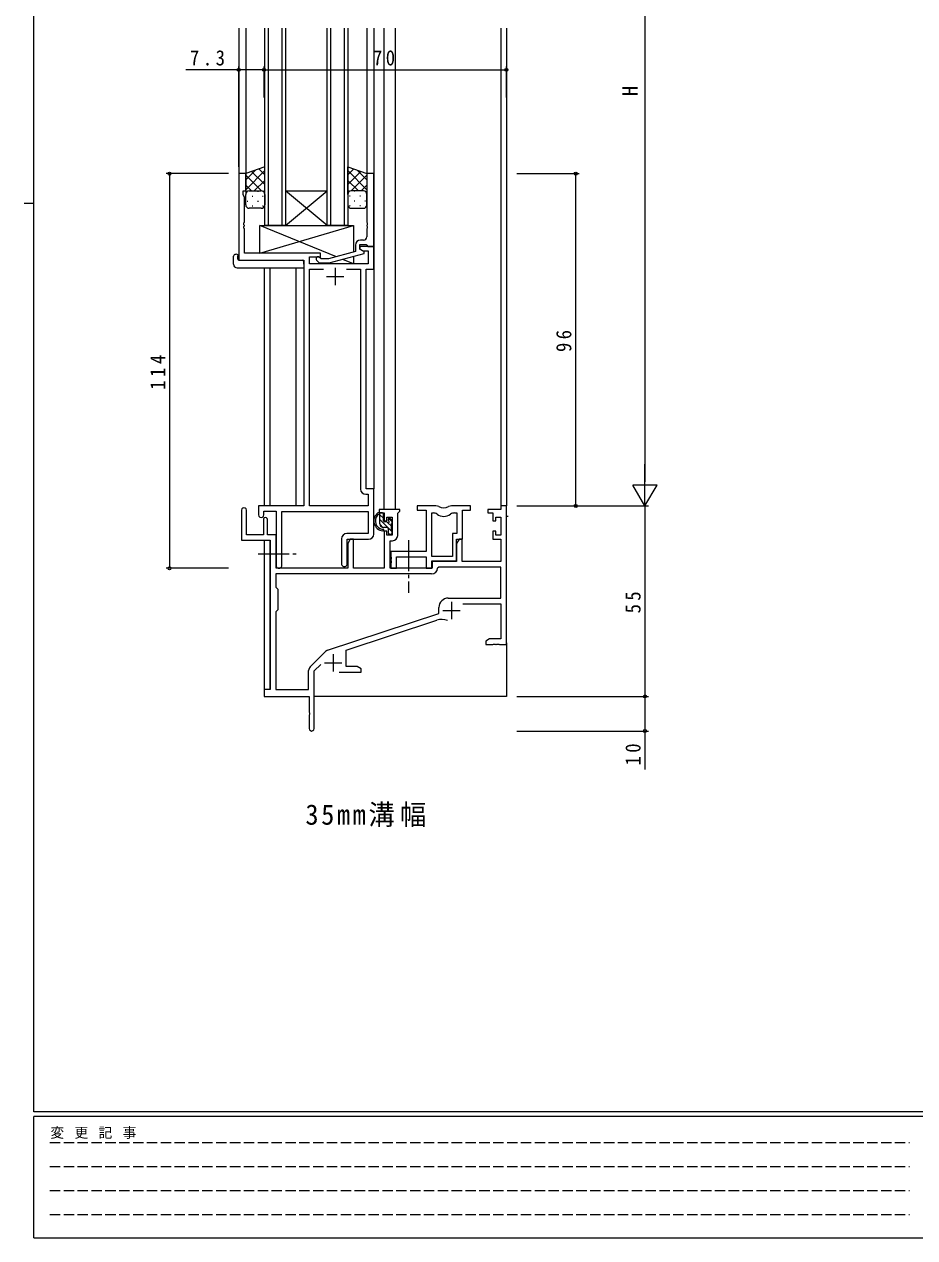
# Model space of a CAD drawing. Units: millimetres on the paper. Extents: x -420 to 373, y -297 to 267.
# Drawn here: x -420.5 to -163.4, y -297 to 53.5 of the extents above; entities that cross this region are included whole.
import ezdxf
from ezdxf.enums import TextEntityAlignment as Align

# ---------------------------------------------------------------- set-up
doc = ezdxf.new("R2010")
doc.units = ezdxf.units.MM
for name, pattern in [('CHAIN2', [12, 9, -1, 1, -1]), ('DASHED3', [4, 3, -1]), ('DOUBLE_CHAIN2', [12.8, 9, -1, 0.6, -0.6, 0.6, -1])]:
    doc.linetypes.add(name, pattern=pattern)
for name, color, linetype, lineweight in [('0-1_YKK_ZWAK', 7, 'Continuous', 9), ('0-3_YKK_11', 7, 'Continuous', 9), ('0-4_YKK_12', 2, 'Continuous', 9), ('0-5_YKK_13', 4, 'Continuous', 9), ('0-7_YKK_D', 6, 'Continuous', 9)]:
    doc.layers.add(name, color=color, linetype=linetype, lineweight=lineweight)
doc.layers.add('0-2_USER1', color=2, linetype='Continuous')
doc.styles.add('ＭＳ ゴシック', font='')
doc.styles.get('ＭＳ ゴシック').set_extended_font_data('MS Gothic')

msp = doc.modelspace()

# ---------------------------------------------------------------- linework, layer by layer
at = {"layer": '0-1_YKK_ZWAK'}
for p, q in [((-417.7, -260.6), (-417.7, 264.4)), ((-420.5, 1.9), (-417.7, 1.9)), ((352.3, -260.6), (-417.7, -260.6)), ((-417.7, -297), (-417.7, -262)), ((314.5, -262), (-417.7, -262)), ((-417.7, -297), (314.5, -297))]:
    msp.add_line(p, q, dxfattribs=at)
at = {"layer": '0-1_YKK_ZWAK', "linetype": 'DASHED3'}
for p, q in [((-413.101, -269.512), (-164.909, -269.512)), ((-413.101, -276.441), (-164.909, -276.441)), ((-413.101, -283.37), (-164.909, -283.37)), ((-413.101, -290.298), (-164.909, -290.298))]:
    msp.add_line(p, q, dxfattribs=at)
at = {"layer": '0-3_YKK_11'}
for p, q in [((-358.563, 10.377), (-358.563, -14.623)), ((-356.563, 10.377), (-358.563, 10.377)), ((-356.563, 5.377), (-356.563, 10.377)), ((-321.563, 10.377), (-321.563, -3.665)), ((-319.563, 10.377), (-321.563, 10.377)), ((-319.563, -10.623), (-319.563, 10.377)), ((-357.263, 5.377), (-356.563, 5.377)), ((-357.263, 4.377), (-357.263, 5.377)), ((-356.933, 3.471), (-357.263, 4.377)), ((-356.933, -3.665), (-356.933, 3.471)), ((-357.053, -3.848), (-356.933, -3.665)), ((-357.053, -4.398), (-357.053, -3.848)), ((-356.933, -4.581), (-357.053, -4.398)), ((-357.053, -4.848), (-356.933, -4.665)), ((-357.053, -5.398), (-357.053, -4.848)), ((-356.933, -5.581), (-357.053, -5.398)), ((-356.933, -4.665), (-356.933, -4.581)), ((-356.933, -12.623), (-356.933, -5.581)), ((-321.563, -3.665), (-321.443, -3.848)), ((-321.443, -4.398), (-321.563, -4.581)), ((-321.563, -4.581), (-321.563, -4.665)), ((-321.563, -4.665), (-321.443, -4.848)), ((-321.443, -5.398), (-321.563, -5.581)), ((-321.563, -5.581), (-321.563, -7.823)), ((-321.443, -3.848), (-321.443, -4.398)), ((-321.443, -4.848), (-321.443, -5.398)), ((-324.863, -10.323), (-324.863, -12.143)), ((-323.563, -10.123), (-321.763, -10.123)), ((-323.563, -11.423), (-323.563, -10.123)), ((-322.563, -8.823), (-323.363, -8.823)), ((-321.763, -10.123), (-321.563, -10.323)), ((-321.563, -10.323), (-321.263, -10.623)), ((-334.963, -12.623), (-356.933, -12.623)), ((-338.133, -13.623), (-334.963, -13.623)), ((-338.133, -15.623), (-338.133, -13.623)), ((-334.815, -14.223), (-335.239, -13.799)), ((-334.963, -13.623), (-334.963, -12.623)), ((-324.863, -12.143), (-332.624, -14.223)), ((-332.466, -15.423), (-322.363, -12.716)), ((-323.563, -10.623), (-323.563, -11.423)), ((-319.563, -10.623), (-323.563, -10.623)), ((-323.563, -11.423), (-322.697, -11.923)), ((-322.363, -12.116), (-323.563, -11.423)), ((-322.697, -11.923), (-321.193, -11.923)), ((-322.363, -12.716), (-322.363, -12.116)), ((-321.263, -10.623), (-319.563, -10.623)), ((-321.193, -11.923), (-321.193, -15.623)), ((-319.563, -17.253), (-319.563, -10.623)), ((-358.563, -14.623), (-339.763, -14.623)), ((-339.763, -14.623), (-339.763, -85.623)), ((-321.193, -15.623), (-338.133, -15.623)), ((-338.133, -17.253), (-334.113, -17.253)), ((-338.133, -85.623), (-338.133, -17.253)), ((-336.087, -14.647), (-335.312, -15.423)), ((-335.312, -15.423), (-332.466, -15.423)), ((-332.624, -14.223), (-334.815, -14.223)), ((-330.763, -16.823), (-330.763, -21.823)), ((-327.413, -17.253), (-323.393, -17.253)), ((-327.413, -17.253), (-323.393, -17.253)), ((-323.393, -17.253), (-323.393, -80.753)), ((-321.763, -17.253), (-319.563, -17.253)), ((-321.763, -80.623), (-321.763, -17.253)), ((-333.263, -19.323), (-328.263, -19.323)), ((-321.893, -82.253), (-321.193, -82.253)), ((-319.563, -80.623), (-321.763, -80.623)), ((-321.193, -82.253), (-321.193, -85.623)), ((-319.563, -93.723), (-319.563, -80.623)), ((-357.763, -86.823), (-357.763, -95.523)), ((-356.363, -93.923), (-356.363, -86.823)), ((-352.863, -85.623), (-352.863, -88.173)), ((-339.763, -85.623), (-352.863, -85.623)), ((-351.363, -87.123), (-347.763, -87.123)), ((-351.363, -88.173), (-351.363, -87.123)), ((-347.763, -87.123), (-347.763, -102.808)), ((-346.133, -87.253), (-321.193, -87.253)), ((-346.133, -102.808), (-346.133, -87.253)), ((-321.193, -85.623), (-338.133, -85.623)), ((-321.193, -87.253), (-321.193, -93.593)), ((-318.063, -86.623), (-318.063, -87.623)), ((-312.063, -86.623), (-318.063, -86.623)), ((-318.063, -87.623), (-316.563, -87.623)), ((-316.563, -87.623), (-316.563, -89.923)), ((-312.663, -87.723), (-312.363, -87.423)), ((-312.363, -87.423), (-312.063, -87.123)), ((-312.063, -87.123), (-312.063, -86.623)), ((-307.063, -85.623), (-307.063, -86.823)), ((-301.61, -85.623), (-307.063, -85.623)), ((-307.063, -86.823), (-304.463, -86.823)), ((-304.463, -86.823), (-304.463, -98.723)), ((-302.833, -87.623), (-302.461, -87.623)), ((-302.833, -100.223), (-302.833, -87.623)), ((-302.833, -100.223), (-302.833, -87.623)), ((-291.663, -85.623), (-297.116, -85.623)), ((-296.265, -87.623), (-295.593, -87.623)), ((-295.593, -87.623), (-295.593, -93.593)), ((-293.963, -86.823), (-291.663, -86.823)), ((-293.963, -95.223), (-293.963, -86.823)), ((-291.663, -86.823), (-291.663, -85.623)), ((-286.663, -86.623), (-286.663, -87.623)), ((-282.893, -86.623), (-286.663, -86.623)), ((-286.663, -87.623), (-285.163, -87.623)), ((-285.163, -87.623), (-285.163, -89.923)), ((-282.893, -85.623), (-282.893, -86.623)), ((-281.263, -85.623), (-282.893, -85.623)), ((-281.263, -125.623), (-281.263, -85.623)), ((-351.463, -89.523), (-351.463, -93.923)), ((-350.263, -93.923), (-350.263, -89.523)), ((-316.563, -89.923), (-315.763, -89.923)), ((-315.763, -88.823), (-314.293, -88.823)), ((-315.763, -89.923), (-315.763, -88.823)), ((-314.293, -88.823), (-314.293, -94.023)), ((-312.663, -94.153), (-312.663, -87.723)), ((-285.163, -89.923), (-284.363, -89.923)), ((-284.363, -88.823), (-282.893, -88.823)), ((-284.363, -89.923), (-284.363, -88.823)), ((-282.893, -88.823), (-282.893, -94.023)), ((-351.463, -93.923), (-356.363, -93.923)), ((-347.763, -93.923), (-350.263, -93.923)), ((-347.763, -103.623), (-347.763, -93.923)), ((-321.193, -93.593), (-327.393, -93.593)), ((-316.563, -92.923), (-316.563, -103.623)), ((-315.763, -92.923), (-316.563, -92.923)), ((-315.763, -94.023), (-315.763, -92.923)), ((-314.293, -94.023), (-315.763, -94.023)), ((-296.863, -93.593), (-296.863, -100.223)), ((-295.593, -93.593), (-296.863, -93.593)), ((-285.163, -92.923), (-285.163, -95.223)), ((-284.363, -92.923), (-285.163, -92.923)), ((-284.363, -94.023), (-284.363, -92.923)), ((-282.893, -94.023), (-284.363, -94.023)), ((-357.763, -95.523), (-349.463, -95.523)), ((-349.463, -95.523), (-349.463, -138.623)), ((-328.893, -95.093), (-328.893, -102.308)), ((-327.263, -95.223), (-321.063, -95.223)), ((-327.263, -102.308), (-327.263, -95.223)), ((-326.363, -95.223), (-327.063, -96.435)), ((-327.063, -96.435), (-327.063, -103.623)), ((-325.433, -95.223), (-326.363, -95.223)), ((-325.433, -103.623), (-325.433, -95.223)), ((-314.863, -95.653), (-314.163, -95.653)), ((-314.863, -103.623), (-314.863, -95.653)), ((-294.963, -95.223), (-295.663, -96.435)), ((-295.663, -95.223), (-293.963, -95.223)), ((-295.663, -101.423), (-295.663, -95.223)), ((-295.663, -96.435), (-295.663, -101.623)), ((-294.033, -95.223), (-294.963, -95.223)), ((-294.033, -101.623), (-294.033, -95.223)), ((-285.163, -95.223), (-282.893, -95.223)), ((-282.893, -95.223), (-282.893, -101.623)), ((-314.663, -98.723), (-314.663, -100.265)), ((-304.463, -98.723), (-314.663, -98.723)), ((-314.663, -100.265), (-314.543, -100.448)), ((-314.543, -100.998), (-314.663, -101.181)), ((-314.663, -101.181), (-314.663, -101.265)), ((-314.663, -101.265), (-314.543, -101.448)), ((-314.543, -100.448), (-314.543, -100.998)), ((-314.543, -101.448), (-314.543, -101.998)), ((-313.033, -100.353), (-304.463, -100.353)), ((-313.033, -103.623), (-313.033, -100.353)), ((-304.463, -100.353), (-304.463, -103.623)), ((-296.863, -100.223), (-302.833, -100.223)), ((-302.833, -101.423), (-295.663, -101.423)), ((-302.833, -103.623), (-302.833, -101.423)), ((-302.763, -101.623), (-302.763, -103.623)), ((-295.663, -101.623), (-302.763, -101.623)), ((-282.893, -101.623), (-294.033, -101.623)), ((-327.063, -103.623), (-347.763, -103.623)), ((-316.563, -103.623), (-325.433, -103.623)), ((-302.763, -103.623), (-314.863, -103.623)), ((-314.543, -101.998), (-314.663, -102.181)), ((-314.663, -102.181), (-314.663, -103.623)), ((-314.663, -103.623), (-313.033, -103.623)), ((-304.463, -103.623), (-302.833, -103.623)), ((-300.835, -103.253), (-301.135, -103.539)), ((-282.893, -103.253), (-300.835, -103.253)), ((-282.893, -112.223), (-282.893, -103.253)), ((-347.833, -105.253), (-347.833, -109.053)), ((-302.933, -105.253), (-347.833, -105.253)), ((-302.933, -105.253), (-347.833, -105.253)), ((-347.833, -109.053), (-347.263, -109.623)), ((-347.263, -109.623), (-347.263, -115.623)), ((-347.263, -115.623), (-347.833, -116.193)), ((-300.763, -116.723), (-300.763, -114.923)), ((-298.063, -112.223), (-282.893, -112.223)), ((-297.163, -113.323), (-297.163, -118.323)), ((-293.877, -113.853), (-282.893, -113.853)), ((-282.893, -113.853), (-282.893, -123.993)), ((-347.833, -116.193), (-347.833, -138.623)), ((-332.924, -127.311), (-300.763, -116.723)), ((-327.563, -127.262), (-301.336, -118.627)), ((-299.663, -115.823), (-294.663, -115.823)), ((-286.172, -123.993), (-287.263, -124.623)), ((-287.263, -124.623), (-287.263, -125.623)), ((-287.263, -125.623), (-285.221, -125.623)), ((-282.893, -123.993), (-286.172, -123.993)), ((-285.221, -125.623), (-285.038, -125.503)), ((-285.038, -125.503), (-284.488, -125.503)), ((-284.488, -125.503), (-284.305, -125.623)), ((-284.305, -125.623), (-284.221, -125.623)), ((-284.221, -125.623), (-284.038, -125.503)), ((-284.038, -125.503), (-283.488, -125.503)), ((-283.488, -125.503), (-283.305, -125.623)), ((-283.305, -125.623), (-281.263, -125.623)), ((-337.954, -132.113), (-333.515, -127.675)), ((-331.263, -128.423), (-331.263, -133.423)), ((-327.563, -131.993), (-327.563, -127.262)), ((-338.393, -138.623), (-338.393, -133.174)), ((-336.763, -133.228), (-334.911, -131.376)), ((-333.763, -130.923), (-328.763, -130.923)), ((-324.354, -131.993), (-327.563, -131.993)), ((-323.263, -132.623), (-324.354, -131.993)), ((-323.263, -133.623), (-323.263, -132.623)), ((-336.763, -149.873), (-336.763, -133.228)), ((-329.613, -133.623), (-323.263, -133.623)), ((-351.263, -138.623), (-351.263, -140.623)), ((-349.463, -138.623), (-351.263, -138.623)), ((-347.833, -138.623), (-338.393, -138.623)), ((-351.263, -140.623), (-338.263, -140.623)), ((-338.263, -140.623), (-338.263, -145.165)), ((-338.263, -145.165), (-338.143, -145.348)), ((-338.143, -145.898), (-338.263, -146.081)), ((-338.263, -146.081), (-338.263, -149.873)), ((-338.143, -145.348), (-338.143, -145.898))]:
    msp.add_line(p, q, dxfattribs=at)
for centre, radius, start, end in [((-323.363, -10.323), 1.5, 90, 179.99998), ((-322.563, -7.823), 1, 270, 359.99998), ((-335.663, -14.223), 0.6, 44.99998, 225), ((-321.893, -80.753), 1.5, 180, 269.99998), ((-357.063, -86.823), 0.7, 359.99998, 180), ((-302.461, -89.623), 2, 54.22517, 90.00003), ((-301.61, -87.623), 2, 64.91237, 90), ((-299.363, -82.823), 3.3, 244.91238, 295.0876), ((-297.116, -87.623), 2, 89.99997, 115.08762), ((-296.265, -89.623), 2, 89.99995, 125.77481), ((-352.113, -88.173), 0.75, 179.99998, 0), ((-350.863, -89.523), 0.6, 359.99998, 180), ((-299.363, -85.323), 3.3, 234.22517, 305.77481), ((-327.393, -95.093), 1.5, 90, 179.99998), ((-321.063, -93.723), 1.5, 270, 359.99998), ((-314.163, -94.153), 1.5, 270, 359.99998), ((-346.948, -102.808), 0.815, 179.99998, 0), ((-328.078, -102.308), 0.815, 179.99998, 0), ((-302.933, -103.453), 1.8, 270, 357.27058), ((-298.063, -114.923), 2.7, 90, 179.99998), ((-299.928, -122.902), 4.5, 68.66068, 108.22311), ((-332.455, -128.736), 1.5, 108.22314, 134.99998), ((-336.893, -133.174), 1.5, 134.99998, 179.99997), ((-337.513, -149.873), 0.75, 179.99998, 0)]:
    msp.add_arc(centre, radius, start, end, dxfattribs=at)
at = {"layer": '0-4_YKK_12'}
for p, q in [((-358.563, 52.375), (-358.563, 10.377)), ((-356.564, 52.375), (-356.564, 10.377)), ((-351.063, -4.623), (-351.063, 52.375)), ((-350.063, 52.375), (-350.063, -4.623)), ((-346.063, -4.623), (-346.063, 52.375)), ((-345.063, 52.375), (-345.063, -4.623)), ((-333.063, -4.623), (-333.063, 52.375)), ((-332.063, 52.375), (-332.063, -4.623)), ((-328.063, -4.623), (-328.063, 52.375)), ((-327.063, 52.375), (-327.063, -4.623)), ((-321.563, 52.375), (-321.563, 10.377)), ((-319.563, 52.375), (-319.563, -80.623)), ((-316.563, -86.623), (-316.563, 52.375)), ((-313.263, -86.623), (-313.263, 52.375)), ((-282.893, 52.375), (-282.893, -85.623)), ((-281.263, 52.375), (-281.263, -85.623)), ((-333.063, -4.623), (-345.063, 5.377)), ((-345.063, -4.623), (-333.063, 5.377)), ((-345.063, 5.377), (-333.063, 5.377)), ((-345.063, -4.623), (-351.063, -4.623)), ((-345.063, -4.623), (-333.063, -4.623)), ((-327.063, -4.623), (-333.063, -4.623)), ((-351.263, -16.81), (-351.263, -85.623)), ((-349.633, -16.81), (-349.633, -85.623)), ((-341.963, -85.623), (-341.963, -16.81)), ((-319.563, -80.623), (-319.863, -80.623)), ((-281.263, -85.623), (-282.893, -85.623)), ((-351.263, -95.523), (-351.263, -138.923)), ((-349.633, -95.552), (-349.633, -138.593)), ((-281.263, -125.123), (-281.263, -140.623)), ((-281.263, -140.623), (-336.763, -140.623))]:
    msp.add_line(p, q, dxfattribs=at)
at = {"layer": '0-4_YKK_12', "linetype": 'DOUBLE_CHAIN2'}
msp.add_line((-280.763, -88.623), (-281.263, -88.623), dxfattribs=at)
at = {"layer": '0-5_YKK_13'}
for p, q in [((-351.063, 12.377), (-356.563, 10.377)), ((-356.563, 8.574), (-353.729, 11.408)), ((-356.563, 5.746), (-351.063, 11.246)), ((-351.063, 7.226), (-354.841, 11.004)), ((-351.063, 10.054), (-352.766, 11.758)), ((-351.063, 4.377), (-351.063, 12.377)), ((-327.063, 12.377), (-321.563, 10.377)), ((-327.063, 4.377), (-327.063, 12.377)), ((-327.063, 10.054), (-325.359, 11.758)), ((-321.563, 5.746), (-327.063, 11.246)), ((-327.063, 7.226), (-323.285, 11.004)), ((-321.563, 8.574), (-324.397, 11.408)), ((-356.563, 10.377), (-356.563, 4.377)), ((-352.043, 5.377), (-356.563, 9.897)), ((-354.871, 5.377), (-356.563, 7.069)), ((-354.103, 5.377), (-351.063, 8.417)), ((-324.023, 5.377), (-327.063, 8.417)), ((-326.083, 5.377), (-321.563, 9.897)), ((-323.255, 5.377), (-321.563, 7.069)), ((-321.563, 10.377), (-321.563, 4.377)), ((-356.563, 1.377), (-356.563, 4.377)), ((-355.978, 5.287), (-355.943, 5.287)), ((-355.563, 5.377), (-352.063, 5.377)), ((-355.563, 5.377), (-352.063, 5.377)), ((-354.728, 3.872), (-354.528, 3.872)), ((-353.113, 5.287), (-352.913, 5.287)), ((-351.698, 3.872), (-351.498, 3.872)), ((-351.469, 5.182), (-351.063, 5.589)), ((-351.063, 4.397), (-351.063, 4.398)), ((-351.063, 4.377), (-351.063, 1.377)), ((-326.656, 5.182), (-327.063, 5.589)), ((-327.063, 4.397), (-327.063, 4.398)), ((-327.063, 4.377), (-327.063, 1.377)), ((-326.428, 3.872), (-326.628, 3.872)), ((-322.563, 5.377), (-326.063, 5.377)), ((-322.563, 5.377), (-326.063, 5.377)), ((-325.013, 5.287), (-325.213, 5.287)), ((-323.398, 3.872), (-323.598, 3.872)), ((-322.148, 5.287), (-322.183, 5.287)), ((-321.563, 1.377), (-321.563, 4.377)), ((-356.143, 2.457), (-355.943, 2.457)), ((-352.063, 0.377), (-355.563, 0.377)), ((-354.728, 1.042), (-354.528, 1.042)), ((-353.113, 2.457), (-352.913, 2.457)), ((-351.698, 1.042), (-351.498, 1.042)), ((-326.428, 1.042), (-326.628, 1.042)), ((-326.063, 0.377), (-322.563, 0.377)), ((-325.013, 2.457), (-325.213, 2.457)), ((-323.398, 1.042), (-323.598, 1.042)), ((-321.983, 2.457), (-322.183, 2.457)), ((-352.463, -4.623), (-325.463, -4.623)), ((-352.463, -12.623), (-352.463, -4.623)), ((-352.463, -12.623), (-325.463, -4.623)), ((-330.377, -13.621), (-352.463, -4.623)), ((-325.463, -4.623), (-325.463, -12.304)), ((-360.051, -15.81), (-360.051, -13.435)), ((-359.051, -12.931), (-358.863, -12.931)), ((-358.863, -12.931), (-358.863, -13.431)), ((-358.863, -14.323), (-358.863, -13.431)), ((-334.963, -12.623), (-352.463, -12.623)), ((-334.963, -14.074), (-334.963, -12.623)), ((-325.463, -13.546), (-325.463, -15.623)), ((-359.051, -16.81), (-339.763, -16.81)), ((-358.563, -14.623), (-340.263, -14.623)), ((-339.763, -15.81), (-339.763, -15.123)), ((-339.763, -15.81), (-339.763, -16.81)), ((-334.963, -15.623), (-334.963, -15.423)), ((-325.463, -15.623), (-334.963, -15.623)), ((-325.463, -15.623), (-328.538, -14.37)), ((-317.093, -87.623), (-318.393, -87.623)), ((-317.793, -90.823), (-317.793, -87.623)), ((-316.793, -89.148), (-317.793, -88.148)), ((-314.293, -93.062), (-317.793, -89.562)), ((-316.961, -91.809), (-317.779, -90.991)), ((-316.793, -89.923), (-316.793, -87.923)), ((-315.854, -90.223), (-316.493, -90.223)), ((-314.493, -91.448), (-315.486, -90.455)), ((-315.393, -89.423), (-315.393, -89.762)), ((-314.293, -90.234), (-315.31, -89.216)), ((-314.381, -89.711), (-314.881, -89.211)), ((-314.493, -92.723), (-314.493, -90.723)), ((-314.293, -90.523), (-314.293, -89.923)), ((-315.693, -91.823), (-316.793, -91.823)), ((-315.393, -92.123), (-315.393, -93.423)), ((-315.047, -93.723), (-315.393, -93.376)), ((-315.093, -93.723), (-314.593, -93.723)), ((-314.293, -93.423), (-314.293, -92.923))]:
    msp.add_line(p, q, dxfattribs=at)
at = {"layer": '0-5_YKK_13', "linetype": 'CHAIN2'}
for p, q in [((-309.563, -95.462), (-309.563, -110.684)), ((-352.963, -99.423), (-340.975, -99.423))]:
    msp.add_line(p, q, dxfattribs=at)
at = {"layer": '0-5_YKK_13'}
for centre, radius, start, end in [((-355.563, 4.377), 1, 89.99989, 179.99989), ((-355.563, 4.377), 1, 89.99989, 179.99989), ((-352.063, 4.377), 1, 359.99989, 89.99989), ((-352.063, 4.377), 1, 359.99989, 89.99989), ((-326.063, 4.377), 1, 90.00009, 180.00009), ((-326.063, 4.377), 1, 90.00009, 180.00009), ((-322.563, 4.377), 1, 0.00009, 90.00009), ((-322.563, 4.377), 1, 0.00009, 90.00009), ((-355.563, 1.377), 1, 179.99989, 269.99989), ((-352.063, 1.377), 1, 269.99989, 359.99989), ((-326.063, 1.377), 1, 180.00009, 270.00009), ((-322.563, 1.377), 1, 270.00009, 0.00009), ((-359.623, -13.407), 0.427, 134.08302, 183.74939), ((-359.278, -14.077), 1.168, 78.78365, 123.34093), ((-359.051, -15.81), 1, 180, 269.99489), ((-358.563, -14.323), 0.3, 180, 270), ((-340.263, -15.123), 0.5, 0, 90), ((-316.679, -89.944), 2.885, 126.45192, 263.90388), ((-317.093, -87.923), 0.3, 0, 90), ((-316.593, -89.91), 2.504, 139.45805, 259.25217), ((-318.653, -88.027), 0.3, 301.62189, 336.95038), ((-318.193, -88.223), 0.2, 36.86989, 156.95038), ((-317.793, -87.923), 0.3, 216.86989, 270), ((-316.793, -90.823), 1, 180, 270), ((-316.493, -89.923), 0.3, 180, 270), ((-315.854, -90.523), 0.3, 33.05573, 90), ((-315.393, -90.223), 0.25, 213.05573, 56.94426), ((-315.093, -89.423), 0.3, 45, 180), ((-315.093, -89.762), 0.3, 180, 236.94426), ((-314.493, -90.523), 0.2, 270, 0), ((-314.593, -89.923), 0.3, 0, 45), ((-316.915, -92.573), 0.25, 253.63879, 125.58162), ((-315.693, -92.123), 0.3, 0, 90), ((-315.093, -93.423), 0.3, 180, 270), ((-314.593, -93.423), 0.3, 270, 0), ((-314.493, -92.923), 0.2, 0, 90)]:
    msp.add_arc(centre, radius, start, end, dxfattribs=at)
at = {"layer": '0-7_YKK_D'}
for p, q in [((-241.263, 147.377), (-241.263, -78.623)), ((-358.563, 40.377), (-373.863, 40.377)), ((-358.563, 12.377), (-358.563, 41.377)), ((-351.263, 40.377), (-358.563, 40.377)), ((-351.263, 32.377), (-351.263, 41.377)), ((-351.263, 32.377), (-351.263, 41.377)), ((-351.263, 40.377), (-281.263, 40.377)), ((-281.263, 32.377), (-281.263, 41.377)), ((-361.563, 10.377), (-379.563, 10.377)), ((-378.563, 10.377), (-378.563, -103.623)), ((-278.263, 10.377), (-260.263, 10.377)), ((-261.263, -85.623), (-261.263, 10.377)), ((-241.263, -85.623), (-241.263, -73.498)), ((-237.763, -79.561), (-244.763, -79.561)), ((-241.263, -85.623), (-244.763, -79.561)), ((-241.263, -85.623), (-237.763, -79.561)), ((-278.263, -85.623), (-240.263, -85.623)), ((-278.263, -85.623), (-260.263, -85.623)), ((-278.263, -85.623), (-240.263, -85.623)), ((-241.263, -85.623), (-241.263, -140.623)), ((-361.563, -103.623), (-379.563, -103.623)), ((-278.263, -140.623), (-240.263, -140.623)), ((-278.263, -140.623), (-240.263, -140.623)), ((-241.263, -140.623), (-241.263, -150.623)), ((-278.263, -150.623), (-240.263, -150.623)), ((-241.263, -150.623), (-241.263, -161.763))]:
    msp.add_line(p, q, dxfattribs=at)
for centre in [(-358.563, 40.377), (-351.263, 40.377), (-351.263, 40.377), (-281.263, 40.377), (-378.563, 10.377), (-261.263, 10.377), (-261.263, -85.623), (-378.563, -103.623), (-241.263, -140.623), (-241.263, -140.623), (-241.263, -150.623)]:
    msp.add_circle(centre, 0.425, dxfattribs=at)

# ---------------------------------------------------------------- texts
at = {"layer": '0-1_YKK_ZWAK', "insert": (-412.986, -268.447), "char_height": 2.933, "attachment_point": 7, "style": 'ＭＳ ゴシック'}
msp.add_mtext('\\T1.16;変\\~更\\~記\\~事', dxfattribs=at)
at = {"layer": '0-2_USER1', "insert": (-339.311, -178.331), "char_height": 5.865, "attachment_point": 7, "style": 'ＭＳ ゴシック'}
msp.add_mtext('\\T1.2;\\W0.95;35mm溝幅', dxfattribs=at)
at = {"layer": '0-7_YKK_D', "color": 3, "style": 'ＭＳ ゴシック'}
msp.add_text('H', height=4.399, rotation=90, dxfattribs=at).set_placement((-242.063, 32.777), align=Align.BOTTOM_LEFT)
at = {"layer": '0-7_YKK_D', "color": 3, "char_height": 4.399, "attachment_point": 7, "style": 'ＭＳ ゴシック'}
for s, insert in [('\\T1.38;\\W0.9;7.3', (-372.663, 41.577)), ('\\T1.36;\\W0.9;70', (-319.783, 41.577))]:
    msp.add_mtext(s, dxfattribs=dict(at, insert=insert))
at = {"layer": '0-7_YKK_D', "color": 3, "char_height": 4.399, "attachment_point": 7, "rotation": 90, "style": 'ＭＳ ゴシック'}
for s, insert in [('\\T1.36;\\W0.9;96', (-262.463, -41.143)), ('\\T1.38;\\W0.9;114', (-379.763, -52.063)), ('\\T1.36;\\W0.9;55', (-242.463, -116.643)), ('\\T1.36;\\W0.9;10', (-242.463, -160.563))]:
    msp.add_mtext(s, dxfattribs=dict(at, insert=insert))

doc.saveas('drawing.dxf')
